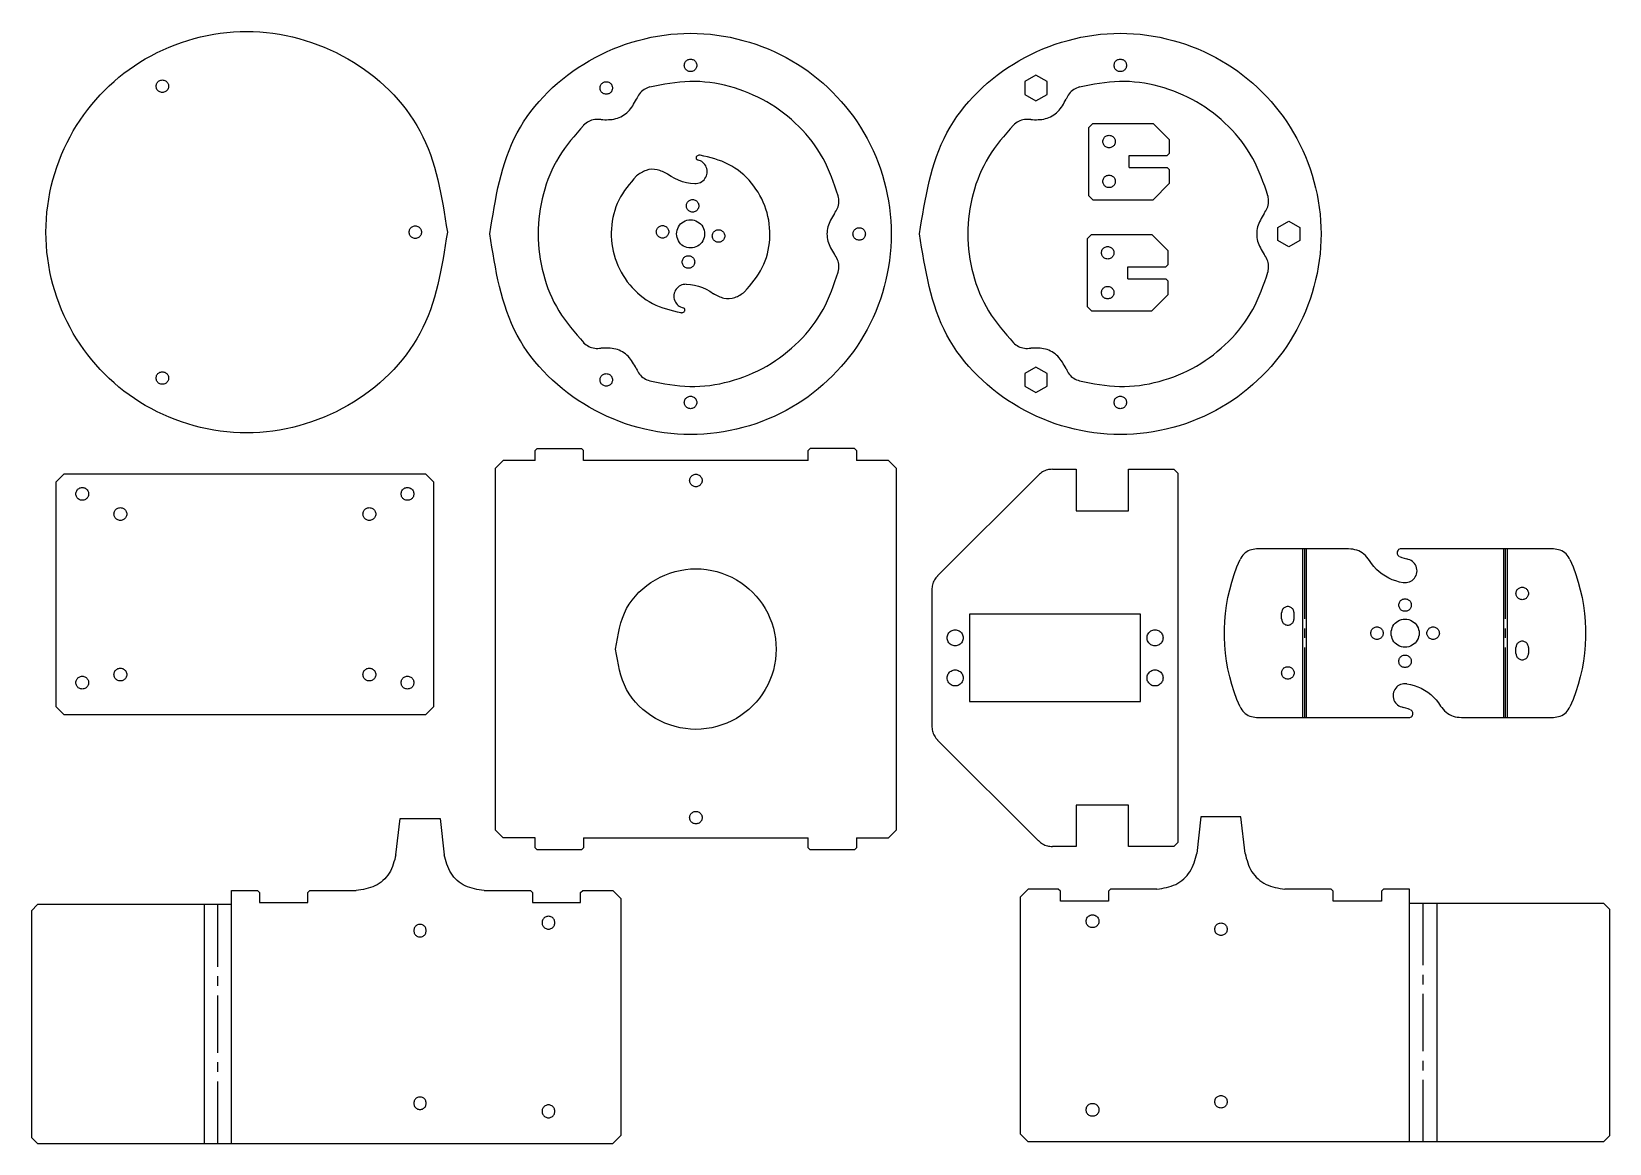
# Model space of a CAD drawing. Extents: x 22 to 415, y 4 to 281.
import ezdxf

# ---------------------------------------------------------------- set-up
doc = ezdxf.new("R2010")
doc.units = 0
doc.layers.add('MAT_BALISE_Drawing', color=7, linetype='CONTINUOUS')

msp = doc.modelspace()

# ---------------------------------------------------------------- linework, layer by layer
at = {"layer": 'MAT_BALISE_Drawing', "color": 7}
for points in [[(275.230167, 265.832167), (275.230167, 269.007167), (272.4785, 270.594667), (269.726833, 269.007167), (269.726833, 265.832167), (272.4785, 264.244667)], [(332.74, 232.642833), (335.491667, 234.230333), (338.243333, 232.642833), (338.243333, 229.446667), (335.491667, 227.859167), (332.74, 229.446667)], [(272.4785, 197.844833), (269.726833, 196.257333), (269.726833, 193.082333), (272.4785, 191.494833), (275.230167, 193.082333), (275.230167, 196.257333)], [(255.947333, 114.4905), (298.534667, 114.4905), (298.534667, 136.249833), (255.947333, 136.249833)]]:
    msp.add_lwpolyline(points, close=True, dxfattribs=at)
for points in [[(286.660167, 239.5855), (285.665333, 240.580333), (285.665333, 257.6195), (286.660167, 258.614333)], [(286.660167, 258.614333), (301.6885, 258.614333), (305.689, 254.613833)], [(305.689, 254.613833), (305.689, 251.100167), (305.181, 250.592167)], [(295.677167, 247.607667), (295.677167, 250.592167), (305.181, 250.592167)], [(187.452, 243.564833), (186.414833, 243.6495), (185.398833, 243.818833), (184.404, 244.072833), (183.409167, 244.4115), (182.477833, 244.834833), (181.567667, 245.342833), (180.699833, 245.9355)], [(295.677167, 247.607667), (305.181, 247.607667), (305.689, 247.099667)], [(305.689, 247.099667), (305.689, 243.586), (301.6885, 239.5855)], [(286.660167, 239.5855), (301.6885, 239.5855)], [(286.31716, 211.863891), (285.322326, 212.858725), (285.322326, 229.897891), (286.31716, 230.892725)], [(286.31716, 230.892725), (301.345493, 230.892725), (305.345993, 226.892225)], [(305.345993, 226.892225), (305.345993, 223.378558), (304.837993, 222.870558)], [(295.33416, 219.886058), (295.33416, 222.870558), (304.837993, 222.870558)], [(185.3565, 218.524667), (186.393667, 218.44), (187.409667, 218.270667), (188.4045, 218.016667), (189.399333, 217.678), (190.330667, 217.254667), (191.240833, 216.746667), (192.108667, 216.154)], [(295.33416, 219.886058), (304.837993, 219.886058), (305.345993, 219.378058)], [(305.345993, 219.378058), (305.345993, 215.864391), (301.345493, 211.863891)], [(286.31716, 211.863891), (301.345493, 211.863891)], [(147.743333, 174.582667), (147.743333, 177.080333), (148.230167, 177.588333), (159.236833, 177.588333), (159.744833, 177.080333)], [(159.744833, 174.582667), (159.744833, 177.080333)], [(215.730667, 174.582667), (215.730667, 177.080333), (216.238667, 177.588333)], [(227.245333, 177.588333), (216.238667, 177.588333)], [(227.245333, 177.588333), (227.732167, 177.080333), (227.732167, 174.582667)], [(137.7315, 172.593), (139.742333, 174.582667)], [(147.743333, 174.582667), (139.742333, 174.582667)], [(215.730667, 174.582667), (159.744833, 174.582667)], [(235.733167, 174.582667), (227.732167, 174.582667)], [(235.733167, 174.582667), (237.744, 172.593)], [(30.374167, 171.238333), (120.374833, 171.238333), (122.385667, 169.2275), (122.385667, 113.2205), (120.374833, 111.209667), (30.374167, 111.209667), (28.363333, 113.2205)], [(28.363333, 169.2275), (30.374167, 171.238333)], [(28.363333, 113.2205), (28.363333, 169.2275)], [(137.7315, 172.593), (137.7315, 82.55)], [(237.744, 82.55), (237.744, 172.593)], [(247.988667, 145.838333), (273.071167, 170.920833)], [(276.606, 172.381333), (282.490333, 172.381333), (282.490333, 162.073167), (295.550167, 162.073167), (295.550167, 172.381333), (306.832, 172.381333), (307.826833, 171.3865), (307.826833, 79.353833), (306.832, 78.359), (295.550167, 78.359), (295.550167, 88.667167), (282.490333, 88.667167), (282.490333, 78.359), (276.606, 78.359)], [(323.320833, 113.178167), (322.537667, 115.019667), (321.860333, 116.882333), (321.2465, 118.787333), (320.7385, 120.692333), (320.294, 122.639667), (319.934167, 124.587), (319.680167, 126.576667), (319.510833, 128.545167), (319.426167, 130.534833), (319.426167, 132.5245), (319.510833, 134.514167), (319.680167, 136.482667), (319.934167, 138.472333), (320.294, 140.419667), (320.7385, 142.367), (321.2465, 144.272), (321.860333, 146.177), (322.537667, 148.039667), (323.320833, 149.881167)], [(350.371833, 152.548167), (327.427167, 152.548167)], [(363.982, 144.123833), (363.050667, 144.293167), (362.119333, 144.547167), (361.230333, 144.864667), (360.3625, 145.245667), (359.537, 145.711333), (358.753833, 146.2405), (357.991833, 146.812), (357.293333, 147.447), (356.658333, 148.1455), (356.065667, 148.886333), (355.5365, 149.6695)], [(363.008333, 150.643167), (363.601, 150.389167), (364.214833, 150.198667), (364.849833, 150.0505)], [(401.404667, 152.548167), (363.452833, 152.548167)], [(405.511, 149.881167), (406.294167, 148.039667), (406.9715, 146.177), (407.585333, 144.272), (408.093333, 142.367), (408.537833, 140.419667), (408.897667, 138.472333), (409.151667, 136.482667), (409.321, 134.514167), (409.405667, 132.5245), (409.405667, 130.534833), (409.321, 128.545167), (409.151667, 126.576667), (408.897667, 124.587), (408.537833, 122.639667), (408.093333, 120.692333), (407.585333, 118.787333), (406.9715, 116.882333), (406.294167, 115.019667), (405.511, 113.178167)], [(246.528167, 142.3035), (246.528167, 108.436833)], [(333.671333, 135.085667), (333.671333, 136.609667)], [(336.761667, 136.609667), (336.761667, 135.085667)], [(392.070167, 126.449667), (392.070167, 127.973667)], [(395.1605, 127.973667), (395.1605, 126.449667)], [(364.849833, 118.9355), (365.781167, 118.766167), (366.7125, 118.512167), (367.6015, 118.194667), (368.469333, 117.813667), (369.294833, 117.348), (370.078, 116.818833), (370.84, 116.247333), (371.5385, 115.612333), (372.1735, 114.913833), (372.766167, 114.173), (373.295333, 113.389833)], [(327.427167, 110.511167), (365.379, 110.511167)], [(365.8235, 112.416167), (365.230833, 112.670167), (364.617, 112.860667), (363.982, 113.008833)], [(378.46, 110.511167), (401.404667, 110.511167)], [(273.071167, 79.8195), (247.988667, 104.902)], [(113.029048, 76.279924), (114.045048, 85.381591), (124.056881, 85.381591), (125.051714, 76.279924)], [(324.569667, 76.6445), (323.553667, 85.746167), (313.541833, 85.746167), (312.547, 76.6445)], [(139.742333, 80.560333), (137.7315, 82.55)], [(147.743333, 78.062667), (147.743333, 80.560333), (139.742333, 80.560333)], [(159.744833, 80.560333), (159.744833, 78.062667), (159.236833, 77.554667), (148.230167, 77.554667), (147.743333, 78.062667)], [(159.744833, 80.560333), (215.730667, 80.560333)], [(215.730667, 78.062667), (215.730667, 80.560333)], [(227.732167, 80.560333), (227.732167, 78.062667)], [(227.732167, 80.560333), (235.733167, 80.560333)], [(237.744, 82.55), (235.733167, 80.560333)], [(227.732167, 78.062667), (227.245333, 77.554667), (216.238667, 77.554667), (215.730667, 78.062667)], [(72.050381, 63.876258), (72.050381, 67.368758), (78.548548, 67.368758), (79.035381, 66.881924), (79.035381, 64.384258), (91.036881, 64.384258), (91.036881, 66.881924), (91.544881, 67.368758), (103.101881, 67.368758)], [(135.000048, 67.368758), (146.557048, 67.368758), (147.043881, 66.881924), (147.043881, 64.384258), (159.045381, 64.384258), (159.045381, 66.881924), (159.553381, 67.368758), (167.046381, 67.368758), (169.057214, 65.379091), (169.057214, 6.366424), (167.046381, 4.355591)], [(302.598667, 67.733333), (291.041667, 67.733333), (290.554833, 67.2465), (290.554833, 64.748833), (278.553333, 64.748833), (278.553333, 67.2465), (278.045333, 67.733333), (270.552333, 67.733333), (268.5415, 65.743667), (268.5415, 6.731), (270.552333, 4.720167)], [(365.548333, 64.240833), (365.548333, 67.733333), (359.050167, 67.733333), (358.563333, 67.2465), (358.563333, 64.748833), (346.561833, 64.748833), (346.561833, 67.2465), (346.053833, 67.733333), (334.496833, 67.733333)], [(72.050381, 63.876258), (23.748048, 63.876258), (22.245214, 62.373424), (22.245214, 5.858424), (23.748048, 4.355591), (167.046381, 4.355591)], [(365.548333, 64.240833), (413.850667, 64.240833), (415.3535, 62.738), (415.3535, 6.223), (413.850667, 4.720167), (270.552333, 4.720167)]]:
    msp.add_lwpolyline(points, dxfattribs=at)
at = {"layer": 'MAT_BALISE_Drawing', "color": 3}
for points in [[(338.963, 110.511167), (338.963, 152.548167)], [(339.4075, 152.548167), (339.4075, 135.106833)], [(339.873167, 110.511167), (339.873167, 152.548167)], [(388.958667, 152.548167), (388.958667, 110.511167)], [(389.424333, 135.106833), (389.424333, 152.548167)], [(389.868833, 152.548167), (389.868833, 110.511167)], [(339.4075, 132.715), (339.4075, 130.344333)], [(389.424333, 130.344333), (389.424333, 132.715)], [(339.4075, 127.9525), (339.4075, 110.511167)], [(389.424333, 110.511167), (389.424333, 127.9525)], [(65.255881, 63.876258), (65.255881, 4.355591)], [(68.642548, 48.403424), (68.642548, 63.876258)], [(72.050381, 4.355591), (72.050381, 63.876258)], [(365.548333, 4.720167), (365.548333, 64.240833)], [(368.956167, 48.768), (368.956167, 64.240833)], [(372.342833, 64.240833), (372.342833, 4.720167)], [(68.642548, 43.640924), (68.642548, 46.032758)], [(368.956167, 44.0055), (368.956167, 46.397333)], [(68.642548, 26.961591), (68.642548, 41.270258)], [(368.956167, 27.326167), (368.956167, 41.634833)], [(68.642548, 22.199091), (68.642548, 24.590924)], [(368.956167, 22.563667), (368.956167, 24.9555)], [(68.642548, 4.355591), (68.642548, 19.828424)], [(368.956167, 4.720167), (368.956167, 20.193)]]:
    msp.add_lwpolyline(points, dxfattribs=at)
at = {"layer": 'MAT_BALISE_Drawing', "color": 7}
for points, knots in [([(125.835833, 231.48925), (124.46142, 240.304524), (121.753359, 257.673617), (101.845033, 276.795573), (75.87548, 283.880838), (49.633272, 276.795572), (30.526737, 257.673617), (23.436232, 231.489249), (30.526735, 205.30488), (49.633273, 186.182925), (75.87548, 179.097664), (101.845033, 186.182924), (121.75336, 205.30488), (124.461421, 222.673974), (125.835833, 231.48925)], [0, 0, 0, 0, 26.146218, 51.516955, 77.663182, 103.809407, 129.180145, 155.326363, 181.472585, 206.843322, 232.989546, 259.135773, 284.506508, 310.65273, 310.65273, 310.65273, 310.65273]), ([(136.419167, 231.04475), (137.793579, 222.229474), (140.501639, 204.86038), (160.409966, 185.738424), (186.379518, 178.653163), (212.621722, 185.738427), (231.72826, 204.860379), (238.81877, 231.044749), (231.728259, 257.229118), (212.621723, 276.35107), (186.379518, 283.436338), (160.409966, 276.351073), (140.501641, 257.229117), (137.793579, 239.860024), (136.419167, 231.04475)], [0, 0, 0, 0, 26.146222, 51.516957, 77.663185, 103.809403, 129.180141, 155.326365, 181.472584, 206.843324, 232.989543, 259.13577, 284.506507, 310.652725, 310.652725, 310.652725, 310.652725]), ([(243.480167, 231.04475), (244.854581, 222.229474), (247.562644, 204.860379), (267.470973, 185.738428), (293.44052, 178.653162), (319.682723, 185.738428), (338.78926, 204.860379), (345.87977, 231.044749), (338.789259, 257.229118), (319.682723, 276.351069), (293.44052, 283.436339), (267.470973, 276.351069), (247.562646, 257.229118), (244.854581, 239.860024), (243.480167, 231.04475)], [0, 0, 0, 0, 26.146223, 51.516962, 77.66318, 103.809398, 129.180137, 155.32636, 181.472579, 206.843319, 232.989538, 259.135757, 284.506497, 310.652716, 310.652716, 310.652716, 310.652716]), ([(184.869667, 273.060583), (184.912426, 272.78633), (184.996677, 272.245958), (185.616048, 271.651053), (186.423989, 271.430623), (187.240412, 271.651053), (187.834838, 272.245958), (188.055432, 273.060583), (187.834838, 273.875209), (187.240412, 274.470113), (186.423989, 274.690544), (185.616048, 274.470113), (184.996677, 273.875209), (184.912426, 273.334837), (184.869667, 273.060583)], [0, 0, 0, 0, 0.813439, 1.602751, 2.416188, 3.229625, 4.018936, 4.832375, 5.645814, 6.435126, 7.248563, 8.062, 8.851312, 9.664751, 9.664751, 9.664751, 9.664751]), ([(291.930667, 273.060583), (291.973426, 272.78633), (292.057676, 272.245958), (292.677047, 271.651052), (293.484989, 271.430623), (294.301413, 271.651052), (294.895839, 272.245958), (295.116432, 273.060583), (294.895839, 273.875209), (294.301413, 274.470114), (293.484989, 274.690543), (292.677047, 274.470114), (292.057676, 273.875209), (291.973426, 273.334837), (291.930667, 273.060583)], [0, 0, 0, 0, 0.813439, 1.60275, 2.416189, 3.229627, 4.018939, 4.832377, 5.645816, 6.435127, 7.248566, 8.062004, 8.851316, 9.664754, 9.664754, 9.664754, 9.664754]), ([(53.2765, 267.87475), (53.319259, 267.600497), (53.40351, 267.060125), (54.02288, 266.465219), (54.830822, 266.24479), (55.647247, 266.465219), (56.241673, 267.060125), (56.462265, 267.87475), (56.241673, 268.689375), (55.647247, 269.284281), (54.830822, 269.50471), (54.02288, 269.284281), (53.40351, 268.689375), (53.319259, 268.149003), (53.2765, 267.87475)], [0, 0, 0, 0, 0.813439, 1.60275, 2.416189, 3.229627, 4.018939, 4.832377, 5.645816, 6.435127, 7.248566, 8.062004, 8.851316, 9.664754, 9.664754, 9.664754, 9.664754]), ([(166.983833, 267.43025), (166.941074, 267.704503), (166.856823, 268.244876), (166.237452, 268.83978), (165.429511, 269.06021), (164.613088, 268.83978), (164.018662, 268.244876), (163.798068, 267.43025), (164.018662, 266.615624), (164.613088, 266.02072), (165.429511, 265.80029), (166.237452, 266.02072), (166.856823, 266.615624), (166.941074, 267.155997), (166.983833, 267.43025)], [0, 0, 0, 0, 0.813439, 1.602751, 2.416188, 3.229625, 4.018936, 4.832375, 5.645814, 6.435126, 7.248563, 8.062, 8.851312, 9.664751, 9.664751, 9.664751, 9.664751]), ([(176.259153, 267.681541), (175.767981, 267.494099), (174.791372, 267.121403), (173.601775, 266.033088), (173.143868, 265.093415), (172.913569, 264.620819)], [0, 0, 0, 0, 1.568297, 3.118279, 4.686575, 4.686575, 4.686575, 4.686575]), ([(223.223857, 240.54399), (222.131677, 243.737264), (219.95656, 250.096791), (213.667249, 258.13911), (205.659116, 264.357279), (196.270085, 268.183759), (186.160625, 269.609605), (179.565514, 268.313759), (176.253944, 267.663083)], [0, 0, 0, 0, 10.064625, 20.044081, 30.108716, 40.173328, 50.15278, 60.217413, 60.217413, 60.217413, 60.217413]), ([(283.320155, 267.68154), (282.828985, 267.494098), (281.852381, 267.121403), (280.662783, 266.033097), (280.204877, 265.093427), (279.974579, 264.620833)], [0, 0, 0, 0, 1.568289, 3.118268, 4.686558, 4.686558, 4.686558, 4.686558]), ([(330.284857, 240.54399), (329.192677, 243.737264), (327.01756, 250.096791), (320.728246, 258.139111), (312.720108, 264.357277), (303.331078, 268.183759), (293.221621, 269.609605), (286.626512, 268.313759), (283.314944, 267.663083)], [0, 0, 0, 0, 10.064625, 20.044083, 30.108723, 40.173333, 50.152784, 60.217411, 60.217411, 60.217411, 60.217411]), ([(164.128575, 259.545417), (165.366187, 259.510362), (167.810921, 259.441116), (171.173209, 261.374623), (172.337697, 263.522927), (172.926605, 264.609372)], [0, 0, 0, 0, 3.666755, 7.243175, 10.902405, 10.902405, 10.902405, 10.902405]), ([(271.189575, 259.545417), (272.427187, 259.510362), (274.871921, 259.441116), (278.234209, 261.374623), (279.398697, 263.522927), (279.987605, 264.609372)], [0, 0, 0, 0, 3.666755, 7.243175, 10.902405, 10.902405, 10.902405, 10.902405]), ([(164.106799, 259.542132), (163.582318, 259.579013), (162.539481, 259.652345), (161.002005, 259.166252), (160.190868, 258.506749), (159.782919, 258.175062)], [0, 0, 0, 0, 1.568454, 3.118592, 4.687044, 4.687044, 4.687044, 4.687044]), ([(271.167324, 259.542218), (270.642892, 259.579055), (269.600152, 259.652298), (268.06286, 259.166177), (267.251811, 258.506731), (266.843905, 258.175072)], [0, 0, 0, 0, 1.568299, 3.118287, 4.686585, 4.686585, 4.686585, 4.686585]), ([(159.797875, 258.161811), (157.578794, 255.619342), (153.15941, 250.555917), (149.339813, 241.088499), (147.959141, 231.04475), (149.339813, 221.001002), (153.159411, 211.533584), (157.578794, 206.470157), (159.797875, 203.927687)], [0, 0, 0, 0, 10.06402, 20.042883, 30.106893, 40.170903, 50.149764, 60.213787, 60.213787, 60.213787, 60.213787]), ([(266.858877, 258.161811), (264.6398, 255.619341), (260.220421, 250.555913), (256.400818, 241.0885), (255.020139, 231.04475), (256.400818, 221.001001), (260.220422, 211.533588), (264.6398, 206.470158), (266.858877, 203.927687)], [0, 0, 0, 0, 10.064016, 20.04288, 30.106891, 40.170901, 50.149765, 60.213783, 60.213783, 60.213783, 60.213783]), ([(289.136667, 254.074083), (289.179426, 253.79983), (289.263677, 253.259458), (289.883047, 252.664553), (290.690989, 252.444123), (291.507413, 252.664553), (292.101839, 253.259458), (292.322432, 254.074083), (292.101839, 254.888708), (291.507413, 255.483614), (290.690989, 255.704044), (289.883047, 255.483614), (289.263677, 254.888708), (289.179426, 254.348336), (289.136667, 254.074083)], [0, 0, 0, 0, 0.813438, 1.60275, 2.416188, 3.229626, 4.018938, 4.832376, 5.645814, 6.435126, 7.248564, 8.062002, 8.851314, 9.664752, 9.664752, 9.664752, 9.664752]), ([(187.46649, 243.587747), (187.967535, 243.644096), (188.956119, 243.755275), (190.116449, 244.790103), (190.668883, 246.209076), (190.467806, 247.718458), (189.585213, 248.998404), (188.650989, 249.340291), (188.177497, 249.513569)], [0, 0, 0, 0, 1.481291, 2.922657, 4.403948, 5.885239, 7.326605, 8.807896, 8.807896, 8.807896, 8.807896]), ([(187.905612, 250.328104), (187.873469, 250.280459), (187.809628, 250.18583), (187.781412, 250.013309), (187.808926, 249.842645), (187.893696, 249.691989), (188.023222, 249.574589), (188.132106, 249.540318), (188.186929, 249.523063)], [0, 0, 0, 0, 0.170704, 0.33904, 0.509744, 0.680448, 0.848785, 1.019489, 1.019489, 1.019489, 1.019489]), ([(188.78986, 250.690718), (188.677743, 250.693083), (188.454976, 250.697783), (188.134553, 250.570391), (187.975824, 250.414017), (187.895938, 250.335316)], [0, 0, 0, 0, 0.334274, 0.664181, 0.998456, 0.998456, 0.998456, 0.998456]), ([(199.90127, 216.615143), (201.544513, 218.528324), (204.803668, 222.322863), (206.595034, 229.804022), (205.678734, 237.339505), (201.979698, 243.96825), (196.124783, 248.957909), (191.255775, 250.103931), (188.800854, 250.681747)], [0, 0, 0, 0, 7.474455, 14.824587, 22.299043, 29.773497, 37.123629, 44.598084, 44.598084, 44.598084, 44.598084]), ([(172.949563, 245.51669), (171.30632, 243.603509), (168.047166, 239.808971), (166.255799, 232.327812), (167.172099, 224.792328), (170.871135, 218.163584), (176.72605, 213.173924), (181.595059, 212.027903), (184.04998, 211.450087)], [0, 0, 0, 0, 7.474455, 14.824587, 22.299043, 29.773497, 37.123629, 44.598084, 44.598084, 44.598084, 44.598084]), ([(180.723975, 245.938496), (179.889527, 246.396293), (178.240663, 247.300898), (175.258224, 247.135614), (173.719415, 246.054352), (172.940663, 245.507153)], [0, 0, 0, 0, 2.817625, 5.567608, 8.385233, 8.385233, 8.385233, 8.385233]), ([(289.136667, 244.146917), (289.179426, 243.872664), (289.263677, 243.332292), (289.883047, 242.737386), (290.690989, 242.516956), (291.507413, 242.737386), (292.101839, 243.332292), (292.322432, 244.146917), (292.101839, 244.961542), (291.507413, 245.556447), (290.690989, 245.776877), (289.883047, 245.556447), (289.263677, 244.961542), (289.179426, 244.42117), (289.136667, 244.146917)], [0, 0, 0, 0, 0.813438, 1.60275, 2.416188, 3.229626, 4.018938, 4.832376, 5.645814, 6.435126, 7.248564, 8.062002, 8.851314, 9.664752, 9.664752, 9.664752, 9.664752]), ([(222.256096, 236.12329), (222.55024, 236.55902), (223.135096, 237.425397), (223.482851, 238.999765), (223.317342, 240.031885), (223.234102, 240.550975)], [0, 0, 0, 0, 1.568291, 3.118277, 4.68657, 4.68657, 4.68657, 4.68657]), ([(329.317108, 236.123287), (329.611252, 236.55902), (330.196106, 237.425399), (330.543858, 238.999767), (330.378351, 240.031888), (330.295112, 240.550979)], [0, 0, 0, 0, 1.568295, 3.118279, 4.686574, 4.686574, 4.686574, 4.686574]), ([(185.377667, 238.050917), (185.420426, 237.776663), (185.504677, 237.236291), (186.124048, 236.641387), (186.931989, 236.420956), (187.748412, 236.641387), (188.342838, 237.236291), (188.563432, 238.050917), (188.342838, 238.865542), (187.748412, 239.460447), (186.931989, 239.680877), (186.124048, 239.460447), (185.504677, 238.865542), (185.420426, 238.32517), (185.377667, 238.050917)], [0, 0, 0, 0, 0.813439, 1.602751, 2.416188, 3.229625, 4.018936, 4.832375, 5.645814, 6.435126, 7.248563, 8.062, 8.851312, 9.664751, 9.664751, 9.664751, 9.664751]), ([(222.262374, 236.112391), (221.61324, 235.058093), (220.330965, 232.975471), (220.324405, 229.096881), (221.602712, 227.014287), (222.24918, 225.961073)], [0, 0, 0, 0, 3.666763, 7.243192, 10.90243, 10.90243, 10.90243, 10.90243]), ([(329.323373, 236.112387), (328.674239, 235.058089), (327.391963, 232.975467), (327.385404, 229.096878), (328.663711, 227.014284), (329.310179, 225.961069)], [0, 0, 0, 0, 3.666763, 7.243192, 10.90243, 10.90243, 10.90243, 10.90243]), ([(116.289667, 231.48925), (116.332426, 231.214997), (116.416677, 230.674624), (117.036048, 230.07972), (117.843989, 229.85929), (118.660412, 230.07972), (119.254838, 230.674624), (119.475432, 231.48925), (119.254838, 232.303876), (118.660412, 232.89878), (117.843989, 233.11921), (117.036048, 232.89878), (116.416677, 232.303876), (116.332426, 231.763503), (116.289667, 231.48925)], [0, 0, 0, 0, 0.813439, 1.602751, 2.416188, 3.229625, 4.018936, 4.832375, 5.645814, 6.435126, 7.248563, 8.062, 8.851312, 9.664751, 9.664751, 9.664751, 9.664751]), ([(177.884667, 231.573917), (177.927426, 231.299663), (178.011677, 230.759291), (178.631048, 230.164387), (179.438989, 229.943956), (180.255412, 230.164387), (180.849838, 230.759291), (181.070432, 231.573917), (180.849838, 232.388542), (180.255412, 232.983447), (179.438989, 233.203877), (178.631048, 232.983447), (178.011677, 232.388542), (177.927426, 231.84817), (177.884667, 231.573917)], [0, 0, 0, 0, 0.813439, 1.602751, 2.416188, 3.229625, 4.018936, 4.832375, 5.645814, 6.435126, 7.248563, 8.062, 8.851312, 9.664751, 9.664751, 9.664751, 9.664751]), ([(182.922333, 231.065917), (183.018615, 230.448381), (183.208322, 229.231626), (184.602958, 227.892077), (186.422202, 227.395734), (188.260546, 227.892077), (189.599014, 229.231626), (190.095723, 231.065917), (189.599014, 232.900207), (188.260546, 234.239757), (186.422202, 234.7361), (184.602958, 234.239757), (183.208322, 232.900207), (183.018615, 231.683452), (182.922333, 231.065917)], [0, 0, 0, 0, 1.831618, 3.608911, 5.440532, 7.272153, 9.049447, 10.881065, 12.712682, 14.489976, 16.321597, 18.153218, 19.930511, 21.762129, 21.762129, 21.762129, 21.762129]), ([(191.8335, 230.53675), (191.87626, 230.262497), (191.960511, 229.722124), (192.579881, 229.12722), (193.387822, 228.90679), (194.204245, 229.12722), (194.798672, 229.722124), (195.019266, 230.53675), (194.798672, 231.351376), (194.204245, 231.94628), (193.387822, 232.16671), (192.579881, 231.94628), (191.960511, 231.351376), (191.87626, 230.811003), (191.8335, 230.53675)], [0, 0, 0, 0, 0.813439, 1.602751, 2.416188, 3.229625, 4.018936, 4.832375, 5.645814, 6.435126, 7.248563, 8.062, 8.851312, 9.664751, 9.664751, 9.664751, 9.664751]), ([(229.997, 231.04475), (229.954241, 231.319003), (229.86999, 231.859375), (229.25062, 232.454281), (228.442678, 232.67471), (227.626253, 232.454281), (227.031827, 231.859375), (226.811235, 231.04475), (227.031827, 230.230125), (227.626253, 229.635219), (228.442678, 229.41479), (229.25062, 229.635219), (229.86999, 230.230125), (229.954241, 230.770497), (229.997, 231.04475)], [0, 0, 0, 0, 0.813439, 1.60275, 2.416189, 3.229627, 4.018939, 4.832377, 5.645816, 6.435127, 7.248566, 8.062004, 8.851316, 9.664754, 9.664754, 9.664754, 9.664754]), ([(184.3405, 224.05975), (184.38326, 223.785497), (184.467511, 223.245124), (185.086881, 222.65022), (185.894822, 222.42979), (186.711245, 222.65022), (187.305672, 223.245124), (187.526266, 224.05975), (187.305672, 224.874376), (186.711245, 225.46928), (185.894822, 225.68971), (185.086881, 225.46928), (184.467511, 224.874376), (184.38326, 224.334003), (184.3405, 224.05975)], [0, 0, 0, 0, 0.813439, 1.602751, 2.416188, 3.229625, 4.018936, 4.832375, 5.645814, 6.435126, 7.248563, 8.062, 8.851312, 9.664751, 9.664751, 9.664751, 9.664751]), ([(223.234102, 221.559692), (223.317342, 222.078781), (223.482851, 223.110902), (223.135096, 224.68527), (222.55024, 225.551646), (222.256096, 225.987377)], [0, 0, 0, 0, 1.568293, 3.118279, 4.68657, 4.68657, 4.68657, 4.68657]), ([(288.79366, 226.352475), (288.836419, 226.078222), (288.92067, 225.53785), (289.54004, 224.942944), (290.347982, 224.722514), (291.164406, 224.942944), (291.758832, 225.53785), (291.979425, 226.352475), (291.758832, 227.1671), (291.164406, 227.762005), (290.347982, 227.982435), (289.54004, 227.762005), (288.92067, 227.1671), (288.836419, 226.626728), (288.79366, 226.352475)], [0, 0, 0, 0, 0.813438, 1.60275, 2.416188, 3.229626, 4.018938, 4.832376, 5.645814, 6.435126, 7.248564, 8.062002, 8.851314, 9.664752, 9.664752, 9.664752, 9.664752]), ([(330.295098, 221.559696), (330.378337, 222.078786), (330.543845, 223.110905), (330.196094, 224.685272), (329.611242, 225.55165), (329.317099, 225.987383)], [0, 0, 0, 0, 1.568293, 3.118275, 4.686568, 4.686568, 4.686568, 4.686568]), ([(176.253944, 194.426417), (179.565514, 193.775742), (186.160626, 192.4799), (196.270085, 193.905747), (205.659112, 197.732231), (213.667252, 203.950387), (219.95656, 211.992708), (222.131677, 218.352235), (223.223857, 221.54551)], [0, 0, 0, 0, 10.064632, 20.044084, 30.108697, 40.173325, 50.152782, 60.217409, 60.217409, 60.217409, 60.217409]), ([(283.314944, 194.426417), (286.626512, 193.775742), (293.221621, 192.4799), (303.331079, 193.905747), (312.720104, 197.732233), (320.728249, 203.950386), (327.01756, 211.992708), (329.192677, 218.352235), (330.284857, 221.54551)], [0, 0, 0, 0, 10.064626, 20.044077, 30.108688, 40.173322, 50.152779, 60.217406, 60.217406, 60.217406, 60.217406]), ([(185.363177, 218.52292), (184.862132, 218.466571), (183.873548, 218.355391), (182.713218, 217.320564), (182.160784, 215.901591), (182.361861, 214.392209), (183.244454, 213.112262), (184.178677, 212.770376), (184.65217, 212.597097)], [0, 0, 0, 0, 1.481291, 2.922657, 4.403948, 5.885239, 7.326605, 8.807896, 8.807896, 8.807896, 8.807896]), ([(192.105692, 216.172171), (192.94014, 215.714373), (194.589004, 214.809769), (197.571443, 214.975052), (199.110252, 216.056315), (199.889004, 216.603514)], [0, 0, 0, 0, 2.817625, 5.567608, 8.385233, 8.385233, 8.385233, 8.385233]), ([(288.79366, 216.425308), (288.836419, 216.151055), (288.92067, 215.610683), (289.54004, 215.015778), (290.347982, 214.795348), (291.164406, 215.015778), (291.758832, 215.610683), (291.979425, 216.425308), (291.758832, 217.239933), (291.164406, 217.834838), (290.347982, 218.055268), (289.54004, 217.834838), (288.92067, 217.239933), (288.836419, 216.699561), (288.79366, 216.425308)], [0, 0, 0, 0, 0.813438, 1.60275, 2.416188, 3.229626, 4.018938, 4.832376, 5.645814, 6.435126, 7.248564, 8.062002, 8.851314, 9.664752, 9.664752, 9.664752, 9.664752]), ([(184.924054, 211.782562), (184.956198, 211.830207), (185.020038, 211.924836), (185.048254, 212.097358), (185.020741, 212.268022), (184.935971, 212.418678), (184.806444, 212.536077), (184.69756, 212.570349), (184.642738, 212.587604)], [0, 0, 0, 0, 0.170704, 0.33904, 0.509744, 0.680448, 0.848785, 1.019489, 1.019489, 1.019489, 1.019489]), ([(184.039807, 211.419949), (184.151923, 211.417584), (184.374691, 211.412884), (184.695114, 211.540276), (184.853842, 211.69665), (184.933729, 211.775351)], [0, 0, 0, 0, 0.334274, 0.664181, 0.998456, 0.998456, 0.998456, 0.998456]), ([(159.782919, 203.935603), (160.190868, 203.603914), (161.002004, 202.944409), (162.539481, 202.458315), (163.582318, 202.531651), (164.106799, 202.568535)], [0, 0, 0, 0, 1.568453, 3.118592, 4.687045, 4.687045, 4.687045, 4.687045]), ([(172.906158, 197.497947), (172.317633, 198.587245), (171.155083, 200.739004), (167.799321, 202.683862), (165.356582, 202.618022), (164.121234, 202.584725)], [0, 0, 0, 0, 3.666777, 7.243219, 10.90247, 10.90247, 10.90247, 10.90247]), ([(266.844259, 203.935246), (267.252199, 203.603627), (268.063314, 202.944261), (269.600655, 202.458293), (270.643387, 202.53164), (271.167815, 202.568529)], [0, 0, 0, 0, 1.568299, 3.118287, 4.686586, 4.686586, 4.686586, 4.686586]), ([(279.967158, 197.497947), (279.378633, 198.587245), (278.216083, 200.739004), (274.860321, 202.683862), (272.417582, 202.618022), (271.182234, 202.584725)], [0, 0, 0, 0, 3.666777, 7.243219, 10.90247, 10.90247, 10.90247, 10.90247]), ([(53.2765, 195.124917), (53.31926, 194.850664), (53.40351, 194.310293), (54.02288, 193.715387), (54.830822, 193.494956), (55.647247, 193.715387), (56.241672, 194.310293), (56.462265, 195.124917), (56.241672, 195.939541), (55.647247, 196.534446), (54.830822, 196.754877), (54.02288, 196.534446), (53.40351, 195.939541), (53.31926, 195.399169), (53.2765, 195.124917)], [0, 0, 0, 0, 0.813437, 1.602749, 2.416188, 3.229627, 4.018939, 4.832375, 5.645812, 6.435124, 7.248563, 8.062002, 8.851314, 9.664751, 9.664751, 9.664751, 9.664751]), ([(172.913569, 197.489837), (173.143867, 197.017241), (173.601774, 196.07757), (174.791373, 194.98926), (175.767981, 194.616566), (176.259153, 194.429124)], [0, 0, 0, 0, 1.568294, 3.118272, 4.686569, 4.686569, 4.686569, 4.686569]), ([(279.974557, 197.489844), (280.204854, 197.017248), (280.662759, 196.077574), (281.852356, 194.98926), (282.828963, 194.61656), (283.320133, 194.429116)], [0, 0, 0, 0, 1.568294, 3.118278, 4.686573, 4.686573, 4.686573, 4.686573]), ([(166.983833, 194.680417), (166.941073, 194.954669), (166.856822, 195.495041), (166.237452, 196.089946), (165.429511, 196.310378), (164.613088, 196.089946), (164.018663, 195.495041), (163.798067, 194.680417), (164.018663, 193.865792), (164.613088, 193.270888), (165.429511, 193.050456), (166.237452, 193.270888), (166.856822, 193.865792), (166.941073, 194.406164), (166.983833, 194.680417)], [0, 0, 0, 0, 0.813437, 1.60275, 2.416187, 3.229624, 4.018936, 4.832374, 5.645811, 6.435123, 7.24856, 8.061997, 8.85131, 9.664747, 9.664747, 9.664747, 9.664747]), ([(184.869667, 189.050083), (184.912427, 188.775831), (184.996678, 188.235459), (185.616048, 187.640554), (186.423989, 187.420122), (187.240412, 187.640554), (187.834837, 188.235459), (188.055433, 189.050083), (187.834837, 189.864708), (187.240412, 190.459612), (186.423989, 190.680044), (185.616048, 190.459612), (184.996678, 189.864708), (184.912427, 189.324336), (184.869667, 189.050083)], [0, 0, 0, 0, 0.813437, 1.60275, 2.416187, 3.229624, 4.018936, 4.832374, 5.645811, 6.435123, 7.24856, 8.061997, 8.85131, 9.664747, 9.664747, 9.664747, 9.664747]), ([(291.930667, 189.050083), (291.973426, 188.775831), (292.057677, 188.235459), (292.677047, 187.640554), (293.484989, 187.420123), (294.301414, 187.640554), (294.895839, 188.235459), (295.116432, 189.050083), (294.895839, 189.864707), (294.301414, 190.459613), (293.484989, 190.680044), (292.677047, 190.459613), (292.057677, 189.864707), (291.973426, 189.324336), (291.930667, 189.050083)], [0, 0, 0, 0, 0.813437, 1.602749, 2.416188, 3.229627, 4.018939, 4.832375, 5.645812, 6.435124, 7.248563, 8.062002, 8.851314, 9.664751, 9.664751, 9.664751, 9.664751]), ([(186.203167, 169.597917), (186.245927, 169.323664), (186.330178, 168.783292), (186.949548, 168.188388), (187.757489, 167.967956), (188.573912, 168.188388), (189.168337, 168.783292), (189.388933, 169.597917), (189.168337, 170.412541), (188.573912, 171.007446), (187.757489, 171.227878), (186.949548, 171.007446), (186.330178, 170.412541), (186.245927, 169.872169), (186.203167, 169.597917)], [0, 0, 0, 0, 0.813437, 1.60275, 2.416187, 3.229624, 4.018936, 4.832374, 5.645811, 6.435123, 7.24856, 8.061997, 8.85131, 9.664747, 9.664747, 9.664747, 9.664747]), ([(276.616583, 172.402523), (276.17943, 172.368219), (275.308742, 172.299895), (274.074202, 171.788532), (273.41022, 171.221175), (273.07685, 170.936317)], [0, 0, 0, 0, 1.310429, 2.610014, 3.920443, 3.920443, 3.920443, 3.920443]), ([(33.274, 166.253583), (33.317923, 165.971868), (33.404466, 165.416792), (34.04069, 164.805699), (34.870617, 164.57927), (35.709256, 164.805699), (36.319857, 165.416792), (36.546453, 166.253583), (36.319857, 167.090375), (35.709256, 167.701468), (34.870617, 167.927896), (34.04069, 167.701468), (33.404466, 167.090375), (33.317923, 166.535299), (33.274, 166.253583)], [0, 0, 0, 0, 0.835572, 1.646362, 2.481935, 3.317507, 4.128297, 4.963869, 5.799442, 6.610231, 7.445804, 8.281376, 9.092166, 9.927738, 9.927738, 9.927738, 9.927738]), ([(114.3, 166.253583), (114.343923, 165.971868), (114.430466, 165.416792), (115.06669, 164.805699), (115.896617, 164.57927), (116.735256, 164.805699), (117.345857, 165.416792), (117.572453, 166.253583), (117.345857, 167.090375), (116.735256, 167.701468), (115.896617, 167.927896), (115.06669, 167.701468), (114.430466, 167.090375), (114.343923, 166.535299), (114.3, 166.253583)], [0, 0, 0, 0, 0.835572, 1.646362, 2.481935, 3.317507, 4.128297, 4.963869, 5.799442, 6.610231, 7.445804, 8.281376, 9.092166, 9.927738, 9.927738, 9.927738, 9.927738]), ([(42.777833, 161.237083), (42.821756, 160.955368), (42.9083, 160.400292), (43.544524, 159.789199), (44.37445, 159.56277), (45.21309, 159.789199), (45.82369, 160.400292), (46.050286, 161.237083), (45.82369, 162.073875), (45.21309, 162.684968), (44.37445, 162.911396), (43.544524, 162.684968), (42.9083, 162.073875), (42.821756, 161.518799), (42.777833, 161.237083)], [0, 0, 0, 0, 0.835572, 1.646362, 2.481935, 3.317507, 4.128297, 4.963869, 5.799442, 6.610231, 7.445804, 8.281376, 9.092166, 9.927738, 9.927738, 9.927738, 9.927738]), ([(104.796167, 161.237083), (104.84009, 160.955368), (104.926633, 160.400292), (105.562857, 159.789199), (106.392783, 159.56277), (107.231423, 159.789199), (107.842024, 160.400292), (108.06862, 161.237083), (107.842024, 162.073875), (107.231423, 162.684968), (106.392783, 162.911396), (105.562857, 162.684968), (104.926633, 162.073875), (104.84009, 161.518799), (104.796167, 161.237083)], [0, 0, 0, 0, 0.835572, 1.646362, 2.481935, 3.317507, 4.128297, 4.963869, 5.799442, 6.610231, 7.445804, 8.281376, 9.092166, 9.927738, 9.927738, 9.927738, 9.927738]), ([(327.437737, 152.548181), (326.861412, 152.48192), (325.718599, 152.350529), (324.210998, 151.37229), (323.625394, 150.382161), (323.330073, 149.882836)], [0, 0, 0, 0, 1.725212, 3.420983, 5.146195, 5.146195, 5.146195, 5.146195]), ([(355.553757, 149.691647), (355.13205, 150.239183), (354.294335, 151.326857), (352.435868, 152.361034), (351.069997, 152.499586), (350.382417, 152.569333)], [0, 0, 0, 0, 2.059566, 4.091304, 6.15087, 6.15087, 6.15087, 6.15087]), ([(363.463418, 152.569338), (363.313173, 152.549586), (363.016039, 152.510524), (362.656377, 152.215841), (362.452273, 151.807072), (362.448211, 151.350199), (362.634569, 150.92421), (362.881456, 150.754324), (363.006294, 150.668422)], [0, 0, 0, 0, 0.447009, 0.884037, 1.331046, 1.778056, 2.215083, 2.662092, 2.662092, 2.662092, 2.662092]), ([(363.978155, 144.134834), (364.512509, 144.139159), (365.565368, 144.147682), (366.872512, 145.158993), (367.520166, 146.639107), (367.328204, 148.243272), (366.369361, 149.589375), (365.363951, 149.902001), (364.853678, 150.060666)], [0, 0, 0, 0, 1.566005, 3.085563, 4.651568, 6.217573, 7.737131, 9.303137, 9.303137, 9.303137, 9.303137]), ([(405.522909, 149.882842), (405.227587, 150.382165), (404.641982, 151.372289), (403.134383, 152.35052), (401.991573, 152.481908), (401.41525, 152.548167)], [0, 0, 0, 0, 1.725206, 3.420972, 5.146179, 5.146179, 5.146179, 5.146179]), ([(167.767, 127.582083), (168.316233, 124.054386), (169.398166, 117.105185), (177.355744, 109.45115), (187.740601, 106.613974), (198.234281, 109.45115), (205.871649, 117.105185), (208.704784, 127.582083), (205.871649, 138.058981), (198.234281, 145.713016), (187.740601, 148.550193), (177.355744, 145.713016), (169.398166, 138.058981), (168.316233, 131.10978), (167.767, 127.582083)], [0, 0, 0, 0, 10.463268, 20.611565, 31.065275, 41.518985, 51.667281, 62.130549, 72.593817, 82.742114, 93.195824, 103.649534, 113.797831, 124.261099, 124.261099, 124.261099, 124.261099]), ([(247.994382, 145.853806), (247.709522, 145.520436), (247.142161, 144.856457), (246.630794, 143.62192), (246.56247, 142.751234), (246.528167, 142.314083)], [0, 0, 0, 0, 1.310433, 2.610015, 3.920438, 3.920438, 3.920438, 3.920438]), ([(392.070167, 141.44625), (392.112924, 141.171998), (392.197172, 140.631627), (392.81654, 140.036716), (393.624489, 139.816291), (394.44092, 140.036716), (395.035344, 140.631627), (395.255929, 141.44625), (395.035344, 142.260873), (394.44092, 142.855784), (393.624489, 143.076209), (392.81654, 142.855784), (392.197172, 142.260873), (392.112924, 141.720502), (392.070167, 141.44625)], [0, 0, 0, 0, 0.813436, 1.602744, 2.416192, 3.22964, 4.018949, 4.832384, 5.64582, 6.435129, 7.248577, 8.062025, 8.851333, 9.664769, 9.664769, 9.664769, 9.664769]), ([(336.782833, 136.62025), (336.740042, 136.894503), (336.655729, 137.434874), (336.036821, 138.02978), (335.227083, 138.250211), (334.417345, 138.02978), (333.798438, 137.434874), (333.714125, 136.894503), (333.671333, 136.62025)], [0, 0, 0, 0, 0.813437, 1.602749, 2.416188, 3.229627, 4.018939, 4.832375, 4.832375, 4.832375, 4.832375]), ([(362.881333, 138.546417), (362.924091, 138.272164), (363.008339, 137.731794), (363.627707, 137.136883), (364.435655, 136.916458), (365.252087, 137.136883), (365.846511, 137.731794), (366.067096, 138.546417), (365.846511, 139.361039), (365.252087, 139.955951), (364.435655, 140.176376), (363.627707, 139.955951), (363.008339, 139.361039), (362.924091, 138.820669), (362.881333, 138.546417)], [0, 0, 0, 0, 0.813436, 1.602744, 2.416192, 3.22964, 4.018949, 4.832384, 5.64582, 6.435129, 7.248577, 8.062025, 8.851333, 9.664769, 9.664769, 9.664769, 9.664769]), ([(333.671333, 135.09625), (333.714124, 134.821997), (333.798438, 134.281625), (334.417346, 133.68672), (335.227083, 133.46629), (336.036821, 133.68672), (336.655729, 134.281625), (336.740042, 134.821997), (336.782833, 135.09625)], [0, 0, 0, 0, 0.813438, 1.60275, 2.416188, 3.229626, 4.018938, 4.832376, 4.832376, 4.832376, 4.832376]), ([(360.934, 131.54025), (361.030283, 130.922713), (361.219994, 129.705956), (362.614633, 128.366414), (364.433868, 127.870066), (366.272204, 128.366414), (367.610674, 129.705956), (368.107393, 131.54025), (367.610674, 133.374544), (366.272204, 134.714086), (364.433868, 135.210434), (362.614633, 134.714086), (361.219994, 133.374544), (361.030283, 132.157787), (360.934, 131.54025)], [0, 0, 0, 0, 1.831622, 3.608919, 5.440528, 7.272136, 9.049433, 10.881056, 12.712678, 14.489975, 16.321583, 18.153192, 19.930489, 21.762111, 21.762111, 21.762111, 21.762111]), ([(254.359833, 130.376083), (254.304855, 130.728695), (254.19653, 131.423459), (253.400195, 132.188332), (252.361419, 132.471748), (251.311737, 132.188332), (250.547475, 131.423459), (250.263847, 130.376083), (250.547475, 129.328707), (251.311737, 128.563834), (252.361419, 128.280418), (253.400195, 128.563834), (254.19653, 129.328707), (254.304855, 130.023472), (254.359833, 130.376083)], [0, 0, 0, 0, 1.04585, 2.060682, 3.106523, 4.152364, 5.167196, 6.213046, 7.258896, 8.273729, 9.31957, 10.36541, 11.380243, 12.426093, 12.426093, 12.426093, 12.426093]), ([(304.143833, 130.376083), (304.088855, 130.728695), (303.98053, 131.423459), (303.184195, 132.188332), (302.145419, 132.471748), (301.095737, 132.188332), (300.331475, 131.423459), (300.047847, 130.376083), (300.331475, 129.328707), (301.095737, 128.563834), (302.145419, 128.280418), (303.184195, 128.563834), (303.98053, 129.328707), (304.088855, 130.023472), (304.143833, 130.376083)], [0, 0, 0, 0, 1.04585, 2.060682, 3.106523, 4.152364, 5.167196, 6.213046, 7.258896, 8.273729, 9.31957, 10.36541, 11.380243, 12.426093, 12.426093, 12.426093, 12.426093]), ([(355.875167, 131.54025), (355.917924, 131.265998), (356.002172, 130.725627), (356.62154, 130.130716), (357.429489, 129.910291), (358.24592, 130.130716), (358.840344, 130.725627), (359.060929, 131.54025), (358.840344, 132.354873), (358.24592, 132.949784), (357.429489, 133.170209), (356.62154, 132.949784), (356.002172, 132.354873), (355.917924, 131.814502), (355.875167, 131.54025)], [0, 0, 0, 0, 0.813436, 1.602744, 2.416192, 3.22964, 4.018949, 4.832384, 5.64582, 6.435129, 7.248577, 8.062025, 8.851333, 9.664769, 9.664769, 9.664769, 9.664769]), ([(369.866333, 131.54025), (369.909091, 131.265998), (369.993339, 130.725627), (370.612707, 130.130716), (371.420655, 129.910291), (372.237087, 130.130716), (372.831511, 130.725627), (373.052096, 131.54025), (372.831511, 132.354873), (372.237087, 132.949784), (371.420655, 133.170209), (370.612707, 132.949784), (369.993339, 132.354873), (369.909091, 131.814502), (369.866333, 131.54025)], [0, 0, 0, 0, 0.813436, 1.602744, 2.416192, 3.22964, 4.018949, 4.832384, 5.64582, 6.435129, 7.248577, 8.062025, 8.851333, 9.664769, 9.664769, 9.664769, 9.664769]), ([(362.860167, 124.534083), (362.902924, 124.259831), (362.987172, 123.719461), (363.60654, 123.124549), (364.414489, 122.904124), (365.23092, 123.124549), (365.825344, 123.719461), (366.045929, 124.534083), (365.825344, 125.348706), (365.23092, 125.943617), (364.414489, 126.164042), (363.60654, 125.943617), (362.987172, 125.348706), (362.902924, 124.808336), (362.860167, 124.534083)], [0, 0, 0, 0, 0.813436, 1.602744, 2.416192, 3.22964, 4.018949, 4.832384, 5.64582, 6.435129, 7.248577, 8.062025, 8.851333, 9.664769, 9.664769, 9.664769, 9.664769]), ([(395.181667, 127.98425), (395.138877, 128.258502), (395.054567, 128.798873), (394.435661, 129.393784), (393.625917, 129.614209), (392.816172, 129.393784), (392.197266, 128.798873), (392.112956, 128.258502), (392.070167, 127.98425)], [0, 0, 0, 0, 0.813436, 1.602744, 2.416192, 3.22964, 4.018949, 4.832384, 4.832384, 4.832384, 4.832384]), ([(392.070167, 126.46025), (392.112958, 126.185997), (392.197271, 125.645625), (392.816179, 125.05072), (393.625917, 124.83029), (394.435654, 125.05072), (395.054562, 125.645625), (395.138876, 126.185997), (395.181667, 126.46025)], [0, 0, 0, 0, 0.813438, 1.60275, 2.416188, 3.229626, 4.018938, 4.832376, 4.832376, 4.832376, 4.832376]), ([(42.777833, 121.232083), (42.821756, 120.950368), (42.9083, 120.395292), (43.544524, 119.784199), (44.37445, 119.55777), (45.21309, 119.784199), (45.82369, 120.395292), (46.050286, 121.232083), (45.82369, 122.068875), (45.21309, 122.679968), (44.37445, 122.906396), (43.544524, 122.679968), (42.9083, 122.068875), (42.821756, 121.513799), (42.777833, 121.232083)], [0, 0, 0, 0, 0.835572, 1.646362, 2.481935, 3.317507, 4.128297, 4.963869, 5.799442, 6.610231, 7.445804, 8.281376, 9.092166, 9.927738, 9.927738, 9.927738, 9.927738]), ([(104.796167, 121.232083), (104.84009, 120.950368), (104.926633, 120.395292), (105.562857, 119.784199), (106.392783, 119.55777), (107.231423, 119.784199), (107.842024, 120.395292), (108.06862, 121.232083), (107.842024, 122.068875), (107.231423, 122.679968), (106.392783, 122.906396), (105.562857, 122.679968), (104.926633, 122.068875), (104.84009, 121.513799), (104.796167, 121.232083)], [0, 0, 0, 0, 0.835572, 1.646362, 2.481935, 3.317507, 4.128297, 4.963869, 5.799442, 6.610231, 7.445804, 8.281376, 9.092166, 9.927738, 9.927738, 9.927738, 9.927738]), ([(254.359833, 120.385417), (254.304855, 120.738028), (254.19653, 121.432793), (253.400195, 122.197666), (252.361419, 122.481082), (251.311737, 122.197666), (250.547475, 121.432793), (250.263847, 120.385417), (250.547475, 119.338041), (251.311737, 118.573168), (252.361419, 118.289752), (253.400195, 118.573168), (254.19653, 119.338041), (254.304855, 120.032805), (254.359833, 120.385417)], [0, 0, 0, 0, 1.04585, 2.060682, 3.106523, 4.152364, 5.167196, 6.213046, 7.258896, 8.273729, 9.31957, 10.36541, 11.380243, 12.426093, 12.426093, 12.426093, 12.426093]), ([(304.143833, 120.385417), (304.088855, 120.738028), (303.98053, 121.432793), (303.184195, 122.197666), (302.145419, 122.481082), (301.095737, 122.197666), (300.331475, 121.432793), (300.047847, 120.385417), (300.331475, 119.338041), (301.095737, 118.573168), (302.145419, 118.289752), (303.184195, 118.573168), (303.98053, 119.338041), (304.088855, 120.032805), (304.143833, 120.385417)], [0, 0, 0, 0, 1.04585, 2.060682, 3.106523, 4.152364, 5.167196, 6.213046, 7.258896, 8.273729, 9.31957, 10.36541, 11.380243, 12.426093, 12.426093, 12.426093, 12.426093]), ([(333.671333, 121.63425), (333.714093, 121.359997), (333.798344, 120.819626), (334.417713, 120.22472), (335.225655, 120.004289), (336.04208, 120.22472), (336.636505, 120.819626), (336.857099, 121.63425), (336.636505, 122.448874), (336.04208, 123.04378), (335.225655, 123.264211), (334.417713, 123.04378), (333.798344, 122.448874), (333.714093, 121.908503), (333.671333, 121.63425)], [0, 0, 0, 0, 0.813437, 1.602749, 2.416188, 3.229627, 4.018939, 4.832375, 5.645812, 6.435124, 7.248563, 8.062002, 8.851314, 9.664751, 9.664751, 9.664751, 9.664751]), ([(33.274, 119.22125), (33.317923, 118.939534), (33.404466, 118.384458), (34.04069, 117.773365), (34.870617, 117.546937), (35.709256, 117.773365), (36.319857, 118.384458), (36.546453, 119.22125), (36.319857, 120.058042), (35.709256, 120.669135), (34.870617, 120.895563), (34.04069, 120.669135), (33.404466, 120.058042), (33.317923, 119.502966), (33.274, 119.22125)], [0, 0, 0, 0, 0.835572, 1.646362, 2.481935, 3.317507, 4.128297, 4.963869, 5.799442, 6.610231, 7.445804, 8.281376, 9.092166, 9.927738, 9.927738, 9.927738, 9.927738]), ([(114.3, 119.22125), (114.343923, 118.939534), (114.430466, 118.384458), (115.06669, 117.773365), (115.896617, 117.546937), (116.735256, 117.773365), (117.345857, 118.384458), (117.572453, 119.22125), (117.345857, 120.058042), (116.735256, 120.669135), (115.896617, 120.895563), (115.06669, 120.669135), (114.430466, 120.058042), (114.343923, 119.502966), (114.3, 119.22125)], [0, 0, 0, 0, 0.835572, 1.646362, 2.481935, 3.317507, 4.128297, 4.963869, 5.799442, 6.610231, 7.445804, 8.281376, 9.092166, 9.927738, 9.927738, 9.927738, 9.927738]), ([(364.874845, 118.945666), (364.340491, 118.941341), (363.287632, 118.932818), (361.980488, 117.921507), (361.332834, 116.441393), (361.524796, 114.837228), (362.483639, 113.491125), (363.489049, 113.178499), (363.999322, 113.019834)], [0, 0, 0, 0, 1.566005, 3.085563, 4.651568, 6.217573, 7.737131, 9.303137, 9.303137, 9.303137, 9.303137]), ([(323.330091, 113.197658), (323.625413, 112.698335), (324.211018, 111.708211), (325.718617, 110.72998), (326.861427, 110.598592), (327.43775, 110.532333)], [0, 0, 0, 0, 1.725206, 3.420972, 5.146179, 5.146179, 5.146179, 5.146179]), ([(365.389582, 110.511162), (365.539827, 110.530914), (365.836961, 110.569976), (366.196623, 110.864659), (366.400727, 111.273428), (366.404789, 111.730301), (366.218431, 112.15629), (365.971544, 112.326176), (365.846706, 112.412078)], [0, 0, 0, 0, 0.447009, 0.884037, 1.331046, 1.778056, 2.215083, 2.662092, 2.662092, 2.662092, 2.662092]), ([(373.299243, 113.388853), (373.72095, 112.841317), (374.558665, 111.753643), (376.417132, 110.719466), (377.783003, 110.580914), (378.470583, 110.511167)], [0, 0, 0, 0, 2.059566, 4.091304, 6.15087, 6.15087, 6.15087, 6.15087]), ([(401.415263, 110.532319), (401.991588, 110.59858), (403.134401, 110.729971), (404.642002, 111.70821), (405.227606, 112.698339), (405.522927, 113.197664)], [0, 0, 0, 0, 1.725212, 3.420983, 5.146195, 5.146195, 5.146195, 5.146195]), ([(246.528144, 108.447417), (246.562447, 108.010264), (246.630771, 107.139575), (247.142134, 105.905035), (247.709492, 105.241053), (247.99435, 104.907683)], [0, 0, 0, 0, 1.310429, 2.610014, 3.920443, 3.920443, 3.920443, 3.920443]), ([(186.203167, 85.56625), (186.245926, 85.291997), (186.330177, 84.751624), (186.949548, 84.15672), (187.757489, 83.93629), (188.573912, 84.15672), (189.168338, 84.751624), (189.388932, 85.56625), (189.168338, 86.380876), (188.573912, 86.97578), (187.757489, 87.19621), (186.949548, 86.97578), (186.330177, 86.380876), (186.245926, 85.840503), (186.203167, 85.56625)], [0, 0, 0, 0, 0.813439, 1.602751, 2.416188, 3.229625, 4.018936, 4.832375, 5.645814, 6.435126, 7.248563, 8.062, 8.851312, 9.664751, 9.664751, 9.664751, 9.664751]), ([(273.076866, 79.825199), (273.410234, 79.540343), (274.074213, 78.972988), (275.308748, 78.461627), (276.179432, 78.393304), (276.616583, 78.359)], [0, 0, 0, 0, 1.310423, 2.610002, 3.920426, 3.920426, 3.920426, 3.920426]), ([(113.031397, 76.286911), (112.615649, 74.695185), (111.795032, 71.553377), (107.932403, 68.096084), (104.719197, 67.627382), (103.091297, 67.389924)], [0, 0, 0, 0, 4.862614, 9.598004, 14.460619, 14.460619, 14.460619, 14.460619]), ([(134.989464, 67.389924), (133.361565, 67.627382), (130.148358, 68.096084), (126.28573, 71.553377), (125.465112, 74.695185), (125.049365, 76.286911)], [0, 0, 0, 0, 4.862615, 9.598004, 14.460619, 14.460619, 14.460619, 14.460619]), ([(302.60925, 67.7545), (304.23715, 67.991958), (307.450356, 68.46066), (311.312984, 71.917953), (312.133602, 75.05976), (312.54935, 76.651487)], [0, 0, 0, 0, 4.862615, 9.598004, 14.460619, 14.460619, 14.460619, 14.460619]), ([(324.567317, 76.651487), (324.983065, 75.05976), (325.803682, 71.917953), (329.666311, 68.46066), (332.879517, 67.991958), (334.507417, 67.7545)], [0, 0, 0, 0, 4.862614, 9.598004, 14.460619, 14.460619, 14.460619, 14.460619]), ([(152.631881, 59.378341), (152.587957, 59.096625), (152.501412, 58.541549), (151.865187, 57.930458), (151.035264, 57.704027), (150.196628, 57.930458), (149.586027, 58.541549), (149.359427, 59.378341), (149.586027, 60.215133), (150.196628, 60.826224), (151.035264, 61.052655), (151.865187, 60.826224), (152.501412, 60.215133), (152.587957, 59.660057), (152.631881, 59.378341)], [0, 0, 0, 0, 0.835573, 1.646364, 2.481932, 3.3175, 4.128292, 4.963865, 5.799438, 6.610229, 7.445797, 8.281365, 9.092156, 9.927729, 9.927729, 9.927729, 9.927729]), ([(284.966833, 59.742917), (285.010757, 59.461201), (285.097302, 58.906124), (285.733527, 58.295034), (286.56345, 58.068603), (287.402087, 58.295034), (288.012687, 58.906124), (288.239288, 59.742917), (288.012687, 60.579709), (287.402087, 61.190799), (286.56345, 61.417231), (285.733527, 61.190799), (285.097302, 60.579709), (285.010757, 60.024633), (284.966833, 59.742917)], [0, 0, 0, 0, 0.835573, 1.646364, 2.481932, 3.3175, 4.128292, 4.963865, 5.799438, 6.610229, 7.445797, 8.281365, 9.092156, 9.927729, 9.927729, 9.927729, 9.927729]), ([(317.013167, 57.75325), (317.055926, 57.478997), (317.140176, 56.938625), (317.759547, 56.343719), (318.567489, 56.12329), (319.383913, 56.343719), (319.978339, 56.938625), (320.198932, 57.75325), (319.978339, 58.567875), (319.383913, 59.162781), (318.567489, 59.38321), (317.759547, 59.162781), (317.140176, 58.567875), (317.055926, 58.027503), (317.013167, 57.75325)], [0, 0, 0, 0, 0.813439, 1.60275, 2.416189, 3.229627, 4.018939, 4.832377, 5.645816, 6.435127, 7.248566, 8.062004, 8.851316, 9.664754, 9.664754, 9.664754, 9.664754]), ([(120.585548, 57.388674), (120.542788, 57.114421), (120.458538, 56.574049), (119.839167, 55.979143), (119.031225, 55.758714), (118.214801, 55.979143), (117.620375, 56.574049), (117.399782, 57.388674), (117.620375, 58.2033), (118.214801, 58.798205), (119.031225, 59.018634), (119.839167, 58.798205), (120.458538, 58.2033), (120.542788, 57.662928), (120.585548, 57.388674)], [0, 0, 0, 0, 0.813439, 1.60275, 2.416189, 3.229627, 4.018939, 4.832377, 5.645816, 6.435127, 7.248566, 8.062004, 8.851316, 9.664754, 9.664754, 9.664754, 9.664754]), ([(120.585548, 14.378008), (120.542788, 14.103754), (120.458538, 13.563383), (119.839167, 12.968477), (119.031225, 12.748047), (118.214801, 12.968477), (117.620375, 13.563383), (117.399782, 14.378008), (117.620375, 15.192633), (118.214801, 15.787538), (119.031225, 16.007968), (119.839167, 15.787538), (120.458538, 15.192633), (120.542788, 14.652261), (120.585548, 14.378008)], [0, 0, 0, 0, 0.813438, 1.60275, 2.416188, 3.229627, 4.018939, 4.832377, 5.645815, 6.435127, 7.248565, 8.062004, 8.851315, 9.664754, 9.664754, 9.664754, 9.664754]), ([(317.013167, 14.742583), (317.055926, 14.46833), (317.140176, 13.927958), (317.759547, 13.333053), (318.567489, 13.112623), (319.383913, 13.333053), (319.978339, 13.927958), (320.198932, 14.742583), (319.978339, 15.557208), (319.383913, 16.152114), (318.567489, 16.372544), (317.759547, 16.152114), (317.140176, 15.557208), (317.055926, 15.016836), (317.013167, 14.742583)], [0, 0, 0, 0, 0.813438, 1.60275, 2.416188, 3.229627, 4.018939, 4.832377, 5.645815, 6.435127, 7.248565, 8.062004, 8.851315, 9.664754, 9.664754, 9.664754, 9.664754]), ([(152.631881, 12.367174), (152.587957, 12.085458), (152.501412, 11.530382), (151.865187, 10.919292), (151.035264, 10.69286), (150.196628, 10.919292), (149.586027, 11.530382), (149.359427, 12.367174), (149.586027, 13.203967), (150.196628, 13.815057), (151.035264, 14.041488), (151.865187, 13.815057), (152.501412, 13.203967), (152.587957, 12.64889), (152.631881, 12.367174)], [0, 0, 0, 0, 0.835573, 1.646364, 2.481932, 3.3175, 4.128292, 4.963865, 5.799438, 6.610229, 7.445797, 8.281365, 9.092156, 9.927729, 9.927729, 9.927729, 9.927729]), ([(284.966833, 12.73175), (285.010757, 12.450034), (285.097302, 11.894958), (285.733527, 11.283867), (286.56345, 11.057436), (287.402087, 11.283867), (288.012687, 11.894958), (288.239288, 12.73175), (288.012687, 13.568542), (287.402087, 14.179633), (286.56345, 14.406064), (285.733527, 14.179633), (285.097302, 13.568542), (285.010757, 13.013466), (284.966833, 12.73175)], [0, 0, 0, 0, 0.835573, 1.646364, 2.481932, 3.3175, 4.128292, 4.963865, 5.799438, 6.610229, 7.445797, 8.281365, 9.092156, 9.927729, 9.927729, 9.927729, 9.927729])]:
    msp.add_open_spline(points, degree=3, knots=knots, dxfattribs=at)

doc.saveas('drawing.dxf')
